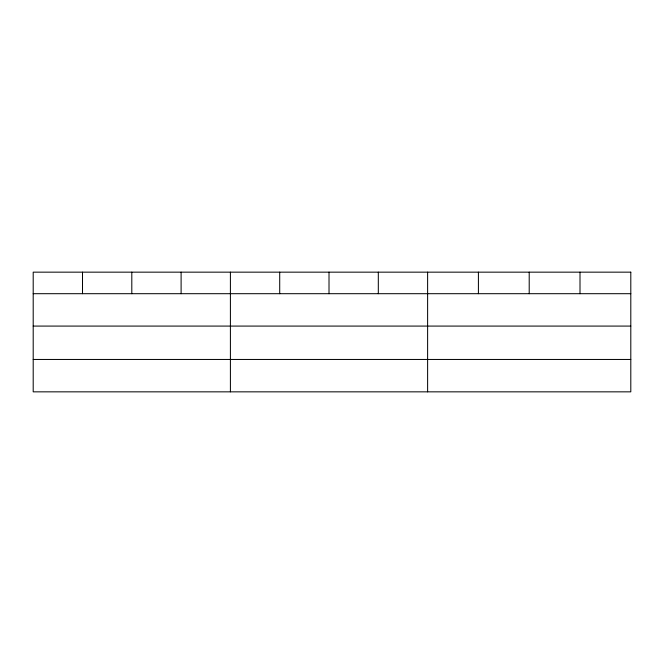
<?xml version="1.0" encoding="UTF-8"?>
<svg xmlns="http://www.w3.org/2000/svg" width="664" height="664" viewBox="0 0 664 664"><rect width="100%" height="100%" fill="white"/><g stroke="black" fill="none" stroke-linecap="round" stroke-linejoin="round"><path stroke-width="1" d="M33.2 293.695L630.8 293.695M33.2 326.082L630.8 326.082M33.2 359.456L630.8 359.456M580.004 272.157L580.004 293.695M529.208 272.157L529.208 293.695M478.412 272.157L478.412 293.695M427.616 272.157L427.616 391.843M378.314 272.157L378.314 293.695M329.012 272.157L329.012 293.695M279.71 272.157L279.71 293.695M230.408 272.157L230.408 391.843M181.106 272.157L181.106 293.695M131.804 272.157L131.804 293.695M82.502 272.157L82.502 293.695M630.8 272.157L33.2 272.157L33.2 391.843L630.8 391.843L630.8 272.157"/></g></svg>
